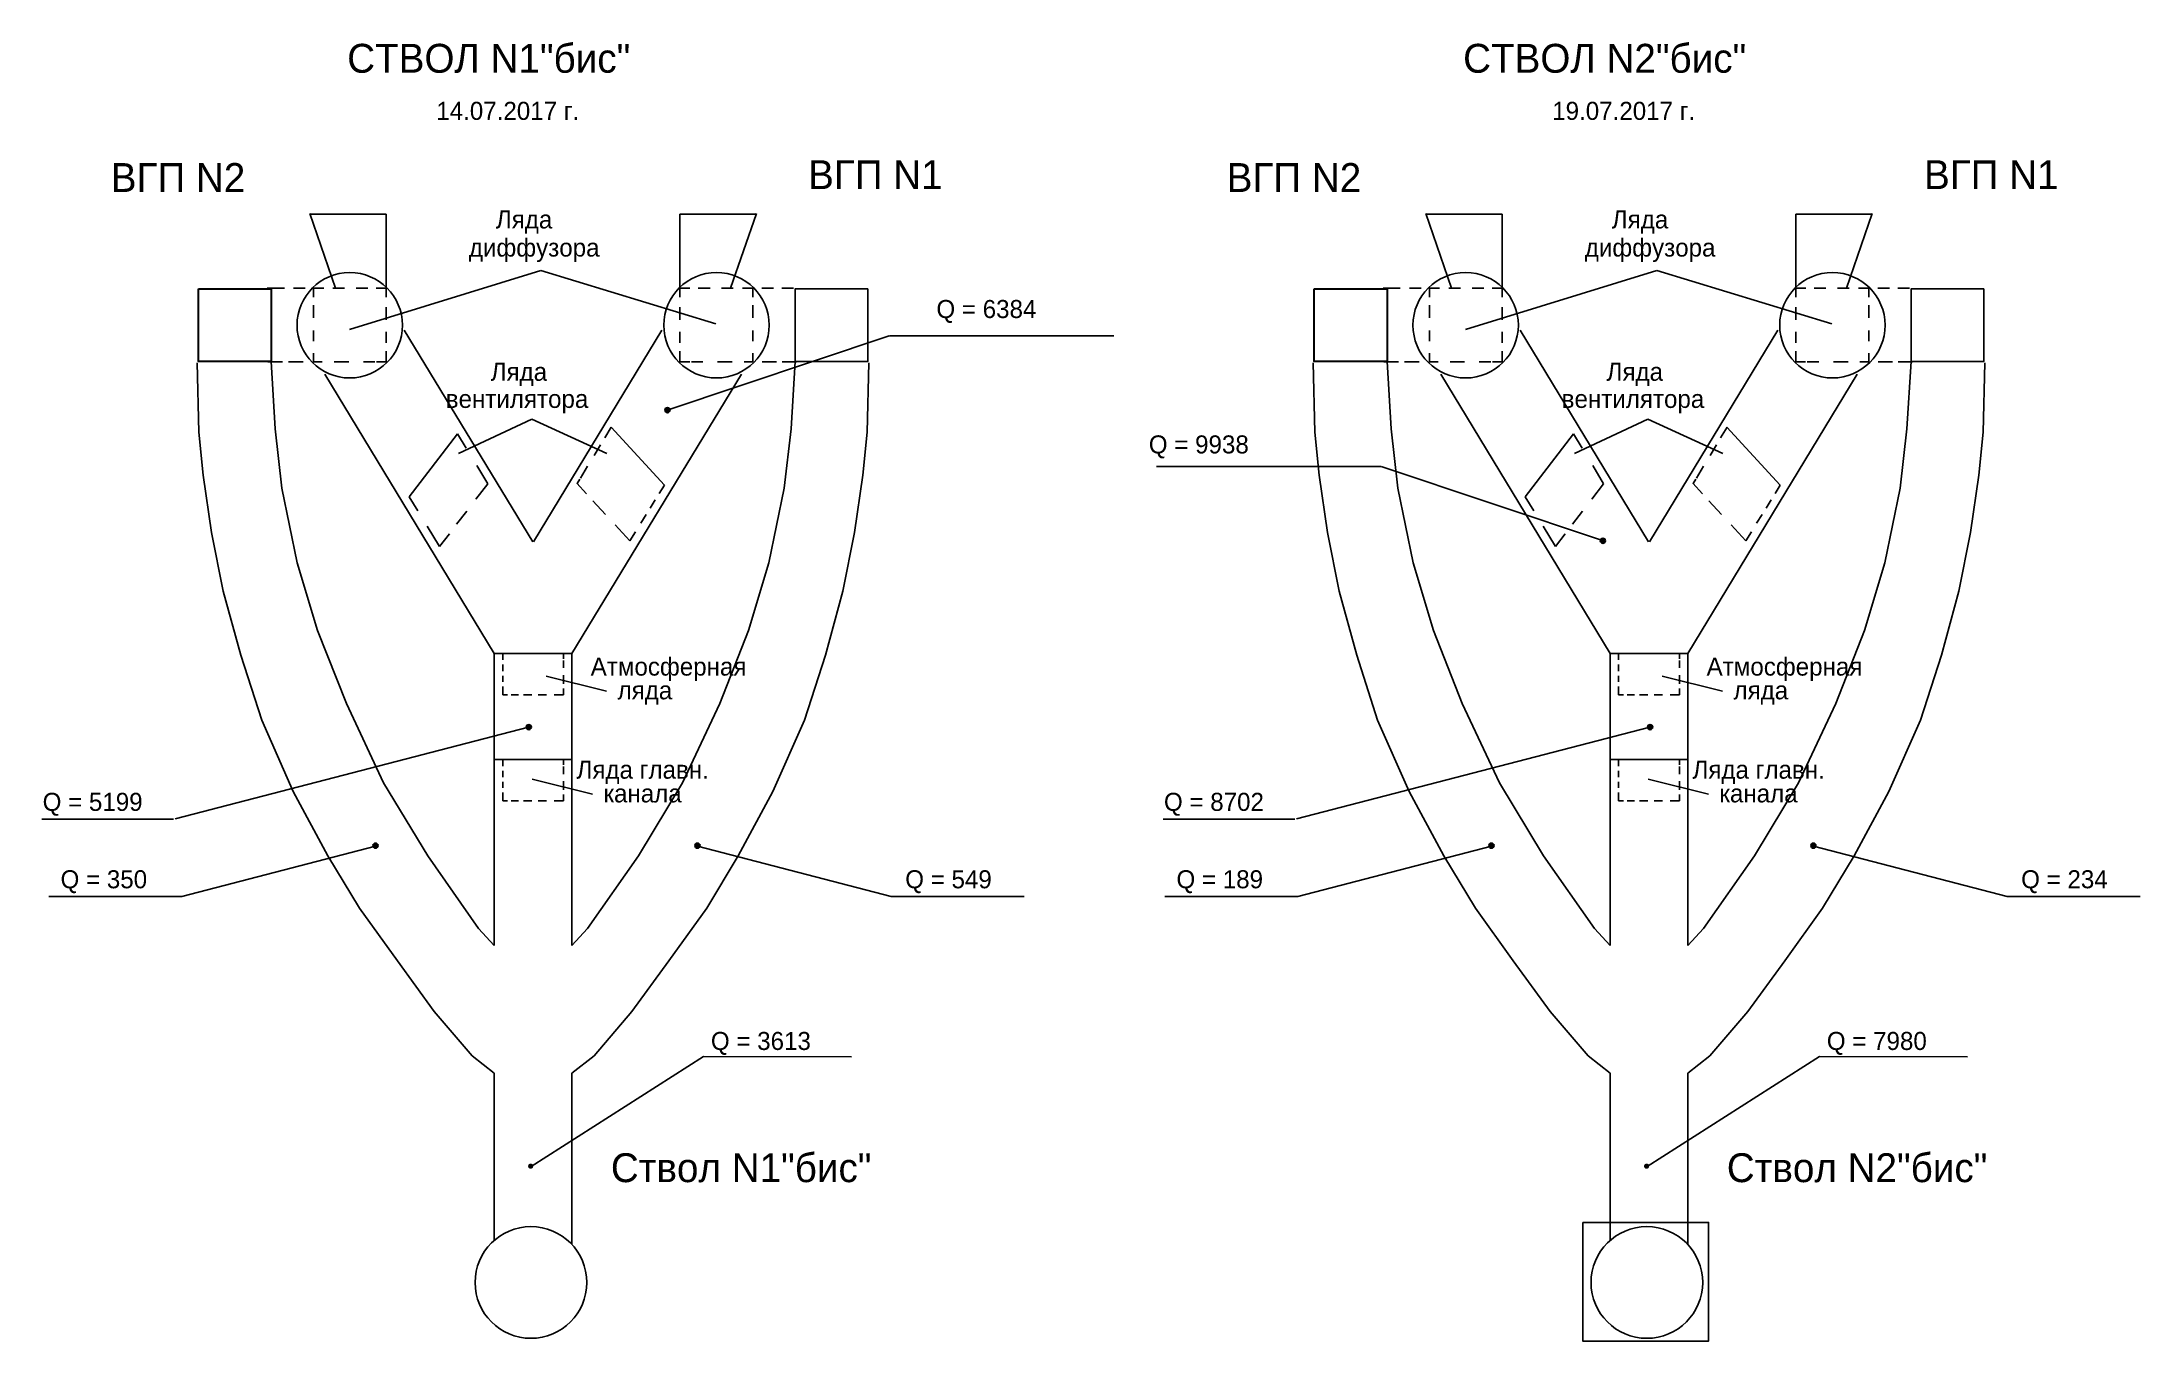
# Model space of a CAD drawing. Header units: millimetres. Extents: x -35 to 546, y -61 to 299.
import ezdxf

# ---------------------------------------------------------------- set-up
doc = ezdxf.new("R2010")
doc.units = ezdxf.units.MM

msp = doc.modelspace()

# ---------------------------------------------------------------- hatches: boundary and pattern name
h = msp.add_hatch(color=256)
h.paths.add_polyline_path([(138.57, 197.17), (137.84, 196.93), (137.23, 197.13, -0.69726)])
h.paths.add_polyline_path([(137.19, 196.9, -0.08127), (137.23, 197.13), (137.84, 196.93), (138.57, 197.17, -0.095712), (138.62, 196.9, -1)])
h = msp.add_hatch(color=256)
h.paths.add_polyline_path([(396.35, 160.98), (397.08, 160.73), (397.69, 160.94, 0.69726)])
h.paths.add_polyline_path([(397.73, 160.71, 0.08127), (397.69, 160.94), (397.08, 160.73), (396.35, 160.98, 0.095712), (396.3, 160.71, 1)])
h = msp.add_hatch(color=256)
h.paths.add_polyline_path([(98.83, 109.37), (99.55, 109.12), (100.17, 109.33, 0.69726)])
h.paths.add_polyline_path([(100.2, 109.1, 0.08127), (100.17, 109.33), (99.55, 109.12), (98.83, 109.37, 0.095712), (98.77, 109.1, 1)])
h = msp.add_hatch(color=256)
h.paths.add_polyline_path([(409.44, 109.37), (410.16, 109.12), (410.78, 109.33, 0.69726)])
h.paths.add_polyline_path([(410.81, 109.1, 0.08127), (410.78, 109.33), (410.16, 109.12), (409.44, 109.37, 0.095712), (409.38, 109.1, 1)])
h = msp.add_hatch(color=256)
h.paths.add_polyline_path([(56.36, 76.53), (57.09, 76.29), (57.7, 76.49, 0.69726)])
h.paths.add_polyline_path([(57.74, 76.26, 0.08127), (57.7, 76.49), (57.09, 76.29), (56.36, 76.53, 0.095712), (56.31, 76.26, 1)])
h = msp.add_hatch(color=256)
h.paths.add_polyline_path([(146.88, 76.53), (146.15, 76.29), (145.54, 76.49, -0.69726)])
h.paths.add_polyline_path([(145.5, 76.26, -0.08127), (145.54, 76.49), (146.15, 76.29), (146.88, 76.53, -0.095712), (146.93, 76.26, -1)])
h = msp.add_hatch(color=256)
h.paths.add_polyline_path([(365.48, 76.53), (366.21, 76.29), (366.82, 76.49, 0.69726)])
h.paths.add_polyline_path([(366.86, 76.26, 0.08127), (366.82, 76.49), (366.21, 76.29), (365.48, 76.53, 0.095712), (365.43, 76.26, 1)])
h = msp.add_hatch(color=256)
h.paths.add_polyline_path([(456, 76.53), (455.27, 76.29), (454.66, 76.49, -0.69726)])
h.paths.add_polyline_path([(454.62, 76.26, -0.08127), (454.66, 76.49), (455.27, 76.29), (456, 76.53, -0.095712), (456.05, 76.26, -1)])
h = msp.add_hatch(color=256)
h.paths.add_polyline_path([(99.34, -12.26), (100.07, -12.5), (100.68, -12.3, 0.69726)])
h.paths.add_polyline_path([(100.72, -12.53, 0.08127), (100.68, -12.3), (100.07, -12.5), (99.34, -12.26, 0.095712), (99.29, -12.53, 1)])
h = msp.add_hatch(color=256)
h.paths.add_polyline_path([(408.47, -12.26), (409.19, -12.5), (409.81, -12.3, 0.69726)])
h.paths.add_polyline_path([(409.84, -12.53, 0.08127), (409.81, -12.3), (409.19, -12.5), (408.47, -12.26, 0.095712), (408.41, -12.53, 1)])

# ---------------------------------------------------------------- linework, layer by layer
for p, q in [((38.83, 251.33), (45.98, 230.67)), ((60.02, 251.2), (39.02, 251.2)), ((60.02, 230.67), (60.02, 251.2)), ((141.34, 230.67), (141.34, 251.2)), ((141.34, 251.2), (162.33, 251.2)), ((162.53, 251.33), (155.38, 230.67)), ((347.95, 251.33), (355.1, 230.67)), ((369.14, 251.2), (348.14, 251.2)), ((369.14, 230.67), (369.14, 251.2)), ((450.46, 230.67), (450.46, 251.2)), ((450.46, 251.2), (471.45, 251.2)), ((471.65, 251.33), (464.5, 230.67)), ((102.8, 235.62), (49.86, 219.25)), ((102.8, 235.62), (151.29, 220.81)), ((411.92, 235.62), (358.98, 219.25)), ((411.92, 235.62), (460.41, 220.81)), ((65, 219.08), (100.57, 160.46)), ((136.35, 219.08), (100.78, 160.46)), ((137.5, 196.81), (199.32, 217.48)), ((199.4, 217.51), (261.51, 217.51)), ((374.12, 219.08), (409.69, 160.46)), ((445.47, 219.08), (409.9, 160.46)), ((7.63, 209.98), (8.1, 190.75)), ((28.1, 210.37), (29.23, 191.69)), ((173.25, 210.37), (172.12, 191.69)), ((193.72, 209.98), (193.25, 190.75)), ((316.75, 209.98), (317.22, 190.75)), ((337.22, 210.37), (338.35, 191.69)), ((482.37, 210.37), (481.25, 191.69)), ((502.84, 209.98), (502.37, 190.75)), ((42.98, 206.89), (89.94, 129.48)), ((158.38, 206.89), (111.41, 129.48)), ((352.1, 206.89), (399.06, 129.48)), ((467.5, 206.89), (420.53, 129.48)), ((80, 184.87), (100.34, 194.42)), ((100.34, 194.42), (121.09, 184.87)), ((122.33, 192.2), (120.52, 189.21)), ((122.26, 192.21), (137.05, 176.15)), ((389.12, 184.87), (409.46, 194.42)), ((409.46, 194.42), (430.21, 184.87)), ((431.45, 192.2), (429.64, 189.21)), ((431.38, 192.21), (446.17, 176.15)), ((8.1, 190.75), (9.29, 178.91)), ((29.23, 191.69), (31.11, 175.27)), ((79.77, 190.34), (66.38, 172.92)), ((79.77, 190.34), (82.18, 186.34)), ((119.36, 187.29), (117.57, 184.32)), ((172.12, 191.69), (170.25, 175.27)), ((193.25, 190.75), (192.06, 178.91)), ((317.22, 190.75), (318.41, 178.91)), ((338.35, 191.69), (340.23, 175.27)), ((388.89, 190.34), (375.5, 172.92)), ((388.89, 190.34), (391.3, 186.34)), ((428.48, 187.29), (426.69, 184.32)), ((481.25, 191.69), (479.37, 175.27)), ((502.37, 190.75), (501.18, 178.91)), ((85.08, 181.53), (88.11, 176.49)), ((115.79, 181.37), (113.81, 178.09)), ((335.52, 181.32), (273.41, 181.32)), ((397.42, 160.62), (335.6, 181.29)), ((394.2, 181.53), (397.23, 176.49)), ((424.91, 181.37), (422.93, 178.09)), ((9.29, 178.91), (11.6, 162.97)), ((31.11, 175.27), (35.33, 154.62)), ((88.11, 176.49), (84.83, 172.22)), ((112.81, 176.63), (115.5, 173.71)), ((113.6, 177.74), (112.87, 176.54)), ((137.05, 176.15), (135.59, 173.8)), ((170.25, 175.27), (166.02, 154.62)), ((192.06, 178.91), (189.75, 162.97)), ((318.41, 178.91), (320.72, 162.97)), ((340.23, 175.27), (344.45, 154.62)), ((397.23, 176.49), (393.95, 172.22)), ((421.93, 176.63), (424.62, 173.71)), ((422.72, 177.74), (421.99, 176.54)), ((446.17, 176.15), (444.71, 173.8)), ((479.37, 175.27), (475.14, 154.62)), ((501.18, 178.91), (498.87, 162.97)), ((66.38, 172.92), (68.77, 169)), ((82.28, 168.9), (79.5, 165.29)), ((117.26, 171.81), (120.75, 168.01)), ((134.51, 172.06), (133.08, 169.76)), ((375.5, 172.92), (377.89, 169)), ((391.4, 168.9), (388.62, 165.29)), ((426.38, 171.81), (429.87, 168.01)), ((443.63, 172.06), (442.21, 169.76)), ((11.6, 162.97), (14.84, 146.79)), ((71.38, 164.72), (74.78, 159.14)), ((123.39, 165.15), (127.48, 160.71)), ((129.03, 163.22), (127.48, 160.71)), ((132.01, 168.02), (130.48, 165.55)), ((189.75, 162.97), (186.51, 146.79)), ((320.72, 162.97), (323.96, 146.79)), ((380.5, 164.72), (383.9, 159.14)), ((432.51, 165.15), (436.6, 160.71)), ((438.16, 163.22), (436.6, 160.71)), ((441.13, 168.02), (439.6, 165.55)), ((498.87, 162.97), (495.63, 146.79)), ((77.48, 162.65), (74.78, 159.14)), ((386.6, 162.65), (383.9, 159.14)), ((35.33, 154.62), (40.97, 135.86)), ((166.02, 154.62), (160.39, 135.86)), ((344.45, 154.62), (350.09, 135.86)), ((475.14, 154.62), (469.51, 135.86)), ((14.84, 146.79), (19.7, 129)), ((186.51, 146.79), (181.66, 129)), ((323.96, 146.79), (328.82, 129)), ((495.63, 146.79), (490.78, 129)), ((40.97, 135.86), (48.95, 115.68)), ((160.39, 135.86), (152.4, 115.68)), ((350.09, 135.86), (358.07, 115.68)), ((469.51, 135.86), (461.52, 115.68)), ((19.7, 129), (25.5, 111.04)), ((89.88, 129.53), (111.38, 129.53)), ((89.94, 129.48), (89.94, 48.61)), ((92.25, 129.53), (92.25, 127.69)), ((109.08, 128.05), (109.08, 129.53)), ((111.41, 129.48), (111.41, 48.61)), ((181.66, 129), (175.86, 111.04)), ((328.82, 129), (334.62, 111.04)), ((399, 129.53), (420.51, 129.53)), ((399.06, 129.48), (399.06, 48.61)), ((401.37, 129.53), (401.37, 127.69)), ((418.2, 128.05), (418.2, 129.53)), ((420.53, 129.48), (420.53, 48.61)), ((490.78, 129), (484.98, 111.04)), ((92.25, 126.4), (92.25, 124.62)), ((92.25, 123.33), (92.25, 121.61)), ((121.02, 119.07), (104.34, 123.21)), ((109.08, 125.48), (109.08, 127.56)), ((109.08, 121.12), (109.08, 123.51)), ((401.37, 126.4), (401.37, 124.62)), ((401.37, 123.33), (401.37, 121.61)), ((430.14, 119.07), (413.46, 123.21)), ((418.2, 125.48), (418.2, 127.56)), ((418.2, 121.12), (418.2, 123.51)), ((92.25, 120.38), (92.25, 118.02)), ((92.25, 118.02), (93.59, 118.02)), ((94.63, 118.02), (96.66, 118.02)), ((98.01, 118.02), (100.34, 118.02)), ((102.12, 118.02), (104.4, 118.02)), ((106.55, 118.02), (109.08, 118.02)), ((109.08, 118.02), (109.08, 119.77)), ((401.37, 120.38), (401.37, 118.02)), ((401.37, 118.02), (402.71, 118.02)), ((403.75, 118.02), (405.78, 118.02)), ((407.13, 118.02), (409.46, 118.02)), ((411.25, 118.02), (413.52, 118.02)), ((415.67, 118.02), (418.2, 118.02)), ((418.2, 118.02), (418.2, 119.77)), ((25.5, 111.04), (34.24, 91.24)), ((48.95, 115.68), (59.28, 93.63)), ((152.4, 115.68), (142.07, 93.63)), ((175.86, 111.04), (167.11, 91.24)), ((334.62, 111.04), (343.36, 91.24)), ((358.07, 115.68), (368.4, 93.63)), ((461.52, 115.68), (451.19, 93.63)), ((484.98, 111.04), (476.24, 91.24)), ((1.51, 83.66), (99.42, 109.09)), ((312.12, 83.66), (410.03, 109.09)), ((89.88, 100.15), (111.38, 100.15)), ((92.25, 100.14), (92.25, 98.3)), ((109.08, 98.67), (109.08, 100.15)), ((399, 100.15), (420.51, 100.15)), ((401.37, 100.14), (401.37, 98.3)), ((418.2, 98.67), (418.2, 100.15)), ((59.28, 93.63), (71.49, 73.46)), ((92.25, 97.01), (92.25, 95.23)), ((92.25, 93.95), (92.25, 92.23)), ((117.11, 90.52), (100.43, 94.66)), ((109.08, 96.09), (109.08, 98.18)), ((109.08, 91.74), (109.08, 94.13)), ((142.07, 93.63), (129.87, 73.46)), ((368.4, 93.63), (380.61, 73.46)), ((401.37, 97.01), (401.37, 95.23)), ((401.37, 93.95), (401.37, 92.23)), ((426.23, 90.52), (409.55, 94.66)), ((418.2, 96.09), (418.2, 98.18)), ((418.2, 91.74), (418.2, 94.13)), ((451.19, 93.63), (438.99, 73.46)), ((34.24, 91.24), (43.85, 73.48)), ((92.25, 91), (92.25, 88.64)), ((92.25, 88.64), (93.59, 88.64)), ((94.63, 88.64), (96.66, 88.64)), ((98.01, 88.64), (100.34, 88.64)), ((102.12, 88.64), (104.4, 88.64)), ((106.55, 88.64), (109.08, 88.64)), ((109.08, 88.64), (109.08, 90.39)), ((167.11, 91.24), (157.5, 73.48)), ((343.36, 91.24), (352.97, 73.48)), ((401.37, 91), (401.37, 88.64)), ((401.37, 88.64), (402.71, 88.64)), ((403.75, 88.64), (405.78, 88.64)), ((407.13, 88.64), (409.46, 88.64)), ((411.25, 88.64), (413.52, 88.64)), ((415.67, 88.64), (418.2, 88.64)), ((418.2, 88.64), (418.2, 90.39)), ((476.24, 91.24), (466.62, 73.48)), ((1.08, 83.55), (-35.37, 83.55)), ((311.69, 83.55), (275.24, 83.55)), ((3.37, 62.13), (57.01, 76.07)), ((199.87, 62.13), (146.23, 76.07)), ((312.49, 62.13), (366.13, 76.07)), ((508.99, 62.13), (455.35, 76.07)), ((43.85, 73.48), (52.59, 58.92)), ((71.49, 73.46), (85.57, 53.28)), ((129.87, 73.46), (115.78, 53.28)), ((157.5, 73.48), (148.76, 58.92)), ((352.97, 73.48), (361.72, 58.92)), ((380.61, 73.46), (394.69, 53.28)), ((438.99, 73.46), (424.9, 53.28)), ((466.62, 73.48), (457.88, 58.92)), ((3.37, 62.13), (-33.45, 62.13)), ((52.59, 58.92), (63.08, 44.37)), ((148.76, 58.92), (138.27, 44.37)), ((199.87, 62.13), (236.69, 62.13)), ((312.49, 62.13), (275.67, 62.13)), ((361.72, 58.92), (372.2, 44.37)), ((457.88, 58.92), (447.39, 44.37)), ((508.99, 62.13), (545.81, 62.13)), ((85.57, 53.28), (89.94, 48.61)), ((115.78, 53.28), (111.41, 48.61)), ((394.69, 53.28), (399.06, 48.61)), ((424.9, 53.28), (420.53, 48.61)), ((63.08, 44.37), (73.31, 30.28)), ((138.27, 44.37), (128.04, 30.28)), ((372.2, 44.37), (382.43, 30.28)), ((447.39, 44.37), (437.16, 30.28)), ((73.31, 30.28), (83.8, 18.05)), ((128.04, 30.28), (117.55, 18.05)), ((382.43, 30.28), (392.92, 18.05)), ((437.16, 30.28), (426.67, 18.05)), ((83.8, 18.05), (89.94, 13.28)), ((100.12, -12.58), (147.89, 17.89)), ((117.55, 18.05), (111.41, 13.28)), ((147.89, 17.89), (188.92, 17.73)), ((392.92, 18.05), (399.06, 13.28)), ((409.24, -12.58), (457.02, 17.89)), ((426.67, 18.05), (420.53, 13.28)), ((457.02, 17.89), (498.04, 17.73)), ((89.94, 13.28), (89.94, -33.06)), ((111.41, 13.28), (111.41, -34.21)), ((399.06, 13.28), (399.06, -33.06)), ((420.53, 13.28), (420.53, -34.21))]:
    msp.add_line(p, q)
at = {"lineweight": 30}
for points in [[(7.96, 230.49), (28.1, 230.49), (28.1, 210.37), (7.96, 210.37)], [(317.08, 230.49), (337.22, 230.49), (337.22, 210.37), (317.08, 210.37)]]:
    msp.add_lwpolyline(points, close=True, dxfattribs=at)
for points in [[(27.03, 230.67), (30.26, 230.67)], [(28.54, 230.67), (31.77, 230.67)], [(34.35, 230.67), (37.58, 230.67)], [(39.83, 228.23), (39.83, 230.67), (42.68, 230.67)], [(45.22, 230.67), (48.45, 230.67)], [(51.67, 230.67), (54.92, 230.67)], [(57.24, 230.67), (60.02, 230.67), (60.02, 228.19)], [(144.11, 230.67), (141.34, 230.67), (141.34, 228.19)], [(149.69, 230.67), (146.43, 230.67)], [(156.13, 230.67), (152.9, 230.67)], [(161.52, 228.23), (161.52, 230.67), (158.67, 230.67)], [(167.28, 230.67), (164.05, 230.67)], [(172.82, 230.67), (169.59, 230.67)], [(336.15, 230.67), (339.38, 230.67)], [(337.66, 230.67), (340.89, 230.67)], [(343.47, 230.67), (346.7, 230.67)], [(348.95, 228.23), (348.95, 230.67), (351.8, 230.67)], [(354.34, 230.67), (357.57, 230.67)], [(360.79, 230.67), (364.04, 230.67)], [(366.36, 230.67), (369.14, 230.67), (369.14, 228.19)], [(453.23, 230.67), (450.46, 230.67), (450.46, 228.19)], [(458.81, 230.67), (455.55, 230.67)], [(465.25, 230.67), (462.02, 230.67)], [(470.64, 228.23), (470.64, 230.67), (467.79, 230.67)], [(476.4, 230.67), (473.17, 230.67)], [(481.94, 230.67), (478.71, 230.67)], [(39.83, 222.42), (39.83, 225.99)], [(60.02, 225.44), (60.02, 221.87)], [(141.34, 225.44), (141.34, 221.87)], [(161.52, 222.42), (161.52, 225.99)], [(348.95, 222.42), (348.95, 225.99)], [(369.14, 225.44), (369.14, 221.87)], [(450.46, 225.44), (450.46, 221.87)], [(470.64, 222.42), (470.64, 225.99)], [(39.83, 216.01), (39.83, 218.94)], [(60.02, 218.57), (60.02, 215.5)], [(141.34, 218.57), (141.34, 215.5)], [(161.52, 216.01), (161.52, 218.94)], [(348.95, 216.01), (348.95, 218.94)], [(369.14, 218.57), (369.14, 215.5)], [(450.46, 218.57), (450.46, 215.5)], [(470.64, 216.01), (470.64, 218.94)], [(31.25, 210.28), (27.21, 210.28)], [(36.98, 210.28), (32.95, 210.28)], [(42.26, 210.28), (39.83, 210.28), (39.83, 212.66)], [(49.59, 210.28), (45.56, 210.28)], [(56.83, 210.28), (53.67, 210.28)], [(60.02, 213.26), (60.02, 210.28), (57.29, 210.28)], [(141.34, 213.26), (141.34, 210.28), (144.06, 210.28)], [(144.52, 210.28), (147.68, 210.28)], [(151.76, 210.28), (155.8, 210.28)], [(159.1, 210.28), (161.52, 210.28), (161.52, 212.66)], [(164.11, 210.28), (168.14, 210.28)], [(169.65, 210.28), (173.68, 210.28)], [(340.37, 210.28), (336.33, 210.28)], [(346.11, 210.28), (342.07, 210.28)], [(351.38, 210.28), (348.95, 210.28), (348.95, 212.66)], [(358.71, 210.28), (354.68, 210.28)], [(365.95, 210.28), (362.79, 210.28)], [(369.14, 213.26), (369.14, 210.28), (366.41, 210.28)], [(450.46, 213.26), (450.46, 210.28), (453.18, 210.28)], [(453.64, 210.28), (456.8, 210.28)], [(460.88, 210.28), (464.92, 210.28)], [(468.22, 210.28), (470.64, 210.28), (470.64, 212.66)], [(473.23, 210.28), (477.27, 210.28)], [(478.77, 210.28), (482.81, 210.28)]]:
    msp.add_lwpolyline(points)
for points in [[(193.39, 230.49), (173.25, 230.49), (173.25, 210.37), (193.39, 210.37)], [(502.51, 230.49), (482.37, 230.49), (482.37, 210.37), (502.51, 210.37)], [(391.42, -28.12), (426.28, -28.12), (426.28, -60.96), (391.42, -60.96)]]:
    msp.add_lwpolyline(points, close=True)
for centre, radius in [((49.88, 220.41), 14.6), ((151.48, 220.41), 14.6), ((359, 220.41), 14.6), ((460.6, 220.41), 14.6), ((137.9, 196.9), 0.714), ((397.02, 160.71), 0.714), ((99.49, 109.1), 0.714), ((410.1, 109.1), 0.714), ((57.02, 76.26), 0.714), ((146.21, 76.26), 0.714), ((366.15, 76.26), 0.714), ((455.33, 76.26), 0.714), ((100.08, -44.74), 15.47), ((409.2, -44.74), 15.47)]:
    msp.add_circle(centre, radius)

# ---------------------------------------------------------------- texts
for s, height, p in [('СТВОЛ N1"бис"', 8, (49.18, 290.36)), ('СТВОЛ N2"бис"', 8, (358.3, 290.36)), ('14.07.2017 г.', 5, (73.86, 277.3)), ('19.07.2017 г.', 5, (382.98, 277.3)), ('ВГП N2', 8, (-16.31, 257.33)), ('ВГП N1', 8, (176.86, 258.12)), ('ВГП N2', 8, (292.81, 257.33)), ('ВГП N1', 8, (485.98, 258.12)), ('Ляда', 5, (90.37, 247.23)), ('Ляда', 5, (399.49, 247.23)), ('диффузора', 5, (82.88, 239.43)), ('диффузора', 5, (392, 239.43)), ('Q = 6384', 5, (212.4, 222.41)), ('Ляда', 5, (88.93, 205.03)), ('Ляда', 5, (398.05, 205.03)), ('вентилятора', 5, (76.48, 197.51)), ('вентилятора', 5, (385.6, 197.51)), ('Q = 9938', 5, (271.24, 184.9)), ('Атмосферная', 5, (116.63, 123.36)), ('Атмосферная', 5, (425.75, 123.36)), ('ляда', 5, (124.08, 116.79)), ('ляда', 5, (433.2, 116.79)), ('Ляда главн.', 5, (112.72, 94.81)), ('Ляда главн.', 5, (421.84, 94.81)), ('Q = 5199', 5, (-35.18, 85.89)), ('канала', 5, (120.17, 88.24)), ('Q = 8702', 5, (275.43, 85.89)), ('канала', 5, (429.29, 88.24)), ('Q = 350', 5, (-30.22, 64.45)), ('Q = 549', 5, (203.76, 64.45)), ('Q = 189', 5, (278.9, 64.45)), ('Q = 234', 5, (512.88, 64.45)), ('Q = 3613', 5, (149.93, 19.66)), ('Q = 7980', 5, (459.05, 19.66)), ('Ствол N1"бис"', 8, (122.22, -16.95)), ('Ствол N2"бис"', 8, (431.34, -16.95))]:
    msp.add_text(s, height=height).set_placement(p)

doc.saveas('drawing.dxf')
